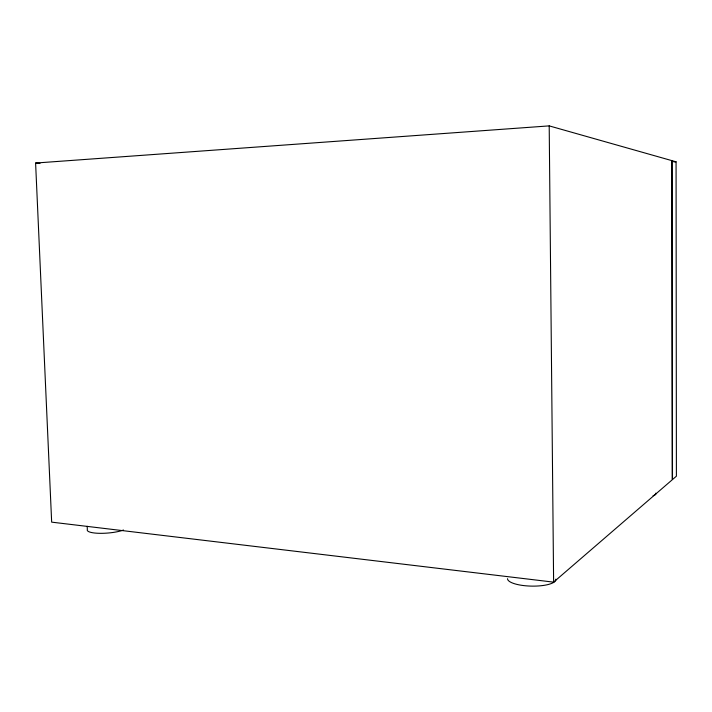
<?xml version="1.0" encoding="UTF-8"?>
<svg xmlns="http://www.w3.org/2000/svg" width="712" height="712" viewBox="0 0 712 712"><rect width="100%" height="100%" fill="white"/><g stroke="black" fill="none" stroke-linecap="round" stroke-linejoin="round"><path stroke-width="1.07" d="M553.616 582.14L672.226 479.79L671.799 160.609L549.201 125.882L35.6 163.039L51.664 522.145L553.616 582.14L549.201 125.882M673.855 161.935L676.071 161.82L676.4 476.186L672.493 479.559L672.075 160.681L676.071 161.82M35.6 163.039L40.023 163.413M87.193 526.284L87.336 529.523A20.337 4.619 -4.7 0 0 99.929 533.324A20.337 4.619 -4.7 0 0 123.505 530.031M655.823 493.158A18.37 3.863 1.6 0 1 653.073 495.686M555.849 579.159A24.19 7.04 1.1 0 1 532.291 586.127A24.19 7.04 1.1 0 1 507.505 578.696"/></g></svg>
